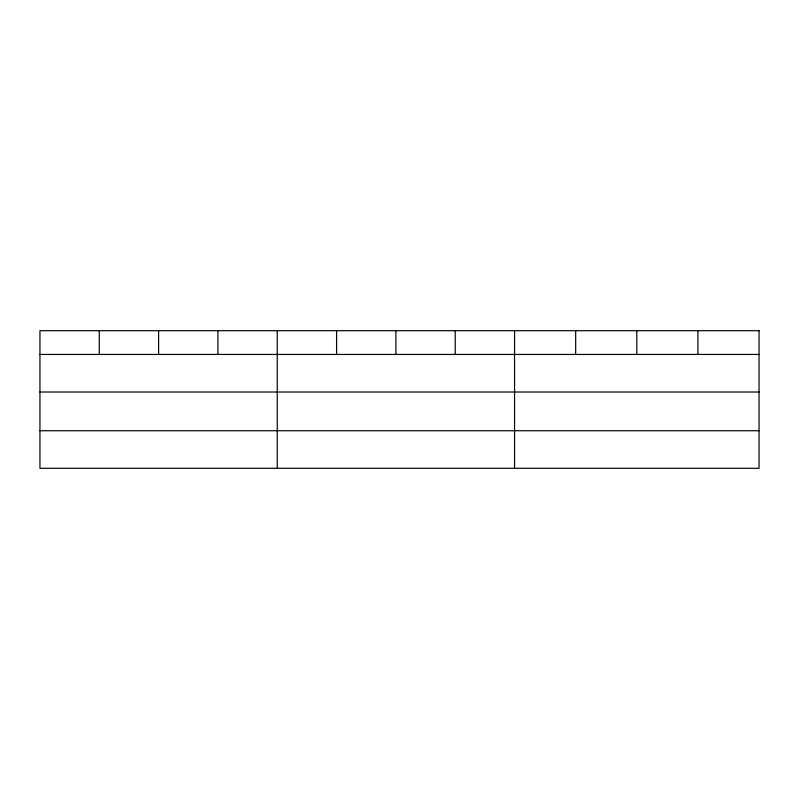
<?xml version="1.0" encoding="UTF-8"?>
<svg xmlns="http://www.w3.org/2000/svg" width="799" height="799" viewBox="0 0 799 799"><rect width="100%" height="100%" fill="white"/><g stroke="black" fill="none" stroke-linecap="round" stroke-linejoin="round"><path stroke-width="1.2" d="M39.95 354.446L759.05 354.446M39.95 392.019L759.05 392.019M39.95 430.731L759.05 430.731M697.926 330.696L697.926 354.446M636.803 330.696L636.803 354.446M575.679 330.696L575.679 354.446M514.556 330.696L514.556 468.304M455.23 330.696L455.23 354.446M395.904 330.696L395.904 354.446M336.579 330.696L336.579 354.446M277.253 330.696L277.253 468.304M217.927 330.696L217.927 354.446M158.602 330.696L158.602 354.446M99.276 330.696L99.276 354.446M759.05 330.696L39.95 330.696L39.95 468.304L759.05 468.304L759.05 330.696"/></g></svg>
